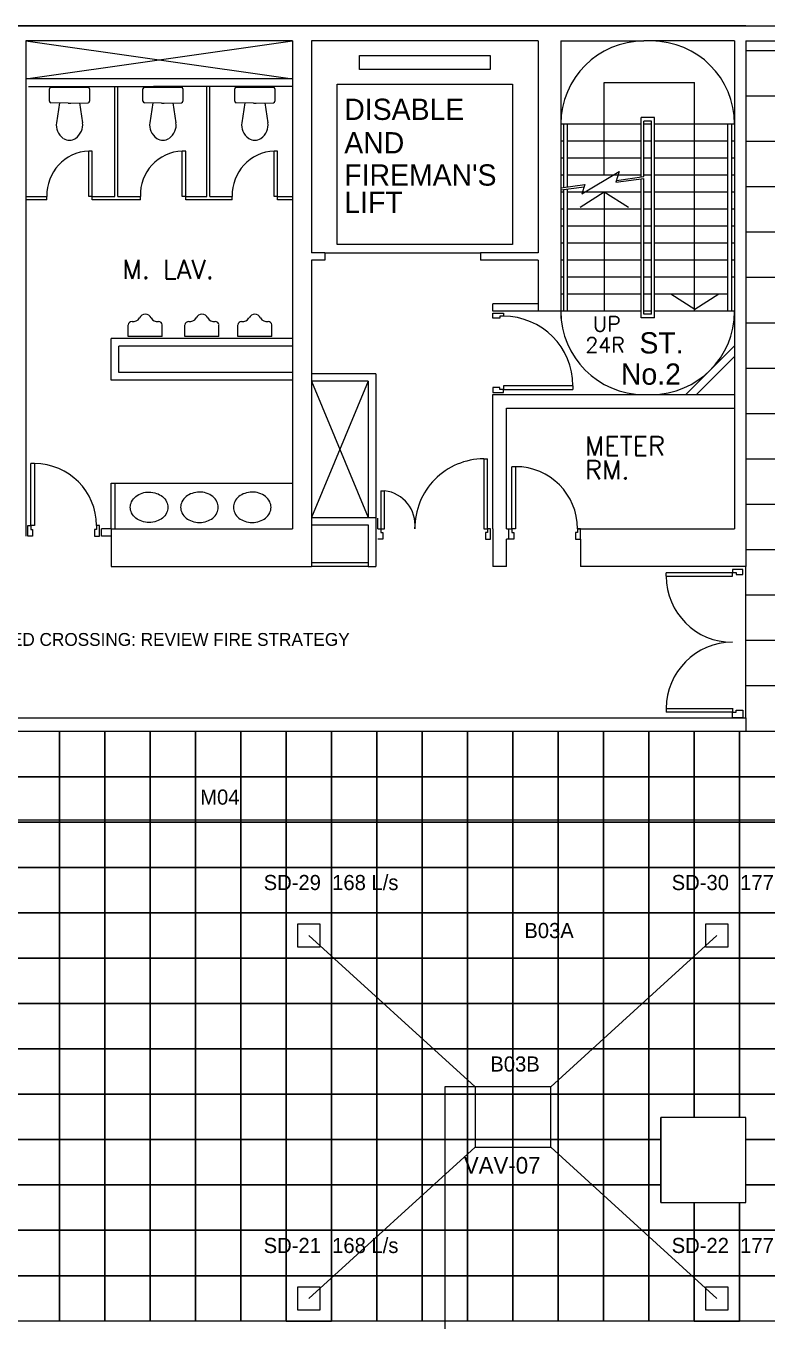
# Model space of a CAD drawing. Header units: millimetres. Extents: x 63846 to 141574, y 12149 to 46142.
# Drawn here: x 85679 to 95489, y 28796 to 45926 of the extents above; entities that cross this region are included whole.
import ezdxf
from ezdxf.enums import TextEntityAlignment as Align

# ---------------------------------------------------------------- set-up
doc = ezdxf.new("R2010")
doc.units = ezdxf.units.MM
for name, color, linetype, lineweight in [('ARCH', 8, 'Continuous', 5), ('Ceiling Grid', 9, 'Continuous', 5), ('M-DUCT', 5, 'Continuous', 40), ('M-DUCT-TEXT', 5, 'Continuous', 18), ('M-FLEX', 3, 'Continuous', 18), ('M-REVIEW', 1, 'Continuous', 30), ('M-SUP-DIFF', 5, 'Continuous', 30), ('M-TEXT', 7, 'Continuous', 18), ('M-VAV', 6, 'Continuous', 30)]:
    doc.layers.add(name, color=color, linetype=linetype, lineweight=lineweight)
doc.styles.add('20S', font='SIMPLEX.shx', dxfattribs={"height": 200})
doc.styles.add('25S', font='simplex', dxfattribs={"height": 250})

# ---------------------------------------------------------------- blocks, each defined once
blk = doc.blocks.new('*U26')
at = {"layer": 'Ceiling Grid', "lineweight": 15}
blk.add_line((258, 0), (-258, 0), dxfattribs=at)
blk = doc.blocks.new('*U27')
at = {"layer": 'Ceiling Grid', "color": 0, "linetype": 'ByBlock', "lineweight": -2, "transparency": 16777216}
for p in [(0, 8400), (0, 7800), (0, 7200), (0, 6600), (0, 6000), (0, 5400), (0, 4800), (0, 4200), (0, 3600), (0, 3000), (0, 2400), (0, 1800), (0, 1200), (0, 600), (0, 0)]:
    blk.add_blockref('*U26', p, dxfattribs=at)

msp = doc.modelspace()

# ---------------------------------------------------------------- linework, layer by layer
at = {"layer": 'ARCH', "lineweight": 15}
for p, q in [((95209, 45926), (64346, 45926)), ((64346, 45926), (109346, 45926)), ((95209, 45726), (108221, 45726)), ((92070, 39136), (92040, 39136)), ((95209, 36776), (95209, 36596)), ((94084, 30363), (94084, 31488))]:
    msp.add_line(p, q, dxfattribs=at)
at = {"layer": 'ARCH', "linetype": 'ByBlock', "lineweight": 9}
for p, q in [((85679, 45726), (89209, 45226)), ((85679, 45226), (89209, 45726)), ((89209, 45726), (85679, 45726)), ((85679, 45726), (85679, 39176)), ((89209, 45726), (89209, 39276)), ((89459, 45726), (89459, 42926)), ((92459, 45726), (89459, 45726)), ((92459, 45726), (92459, 42926)), ((92759, 45726), (92759, 42056)), ((92759, 45726), (93859, 45726)), ((95059, 45726), (93859, 45726)), ((95059, 45726), (95059, 39276)), ((95209, 45726), (95209, 38776)), ((90096, 45535), (91822, 45535)), ((90096, 45350), (90096, 45535)), ((91822, 45535), (91822, 45350)), ((89209, 45226), (85679, 45226)), ((91822, 45350), (90096, 45350)), ((85714, 45126), (87369, 45126)), ((86856, 43671), (86856, 45126)), ((86896, 43671), (86896, 45126)), ((89209, 45126), (87369, 45126)), ((88073, 43671), (88073, 45126)), ((88113, 43671), (88113, 45126)), ((89799, 43036), (89799, 45154)), ((89799, 45154), (92119, 45154)), ((92119, 45154), (92119, 43036)), ((93334, 43951), (93334, 45176)), ((93334, 45176), (94528, 45176)), ((94528, 42151), (94528, 45176)), ((93821, 43929), (93821, 44714)), ((93997, 44714), (93821, 44714)), ((93997, 42063), (93997, 44714)), ((93821, 44626), (92759, 44626)), ((92797, 43787), (92797, 44626)), ((92847, 43794), (92847, 44626)), ((93859, 43934), (93859, 44664)), ((93959, 44664), (93859, 44664)), ((93959, 44626), (93859, 44626)), ((93959, 42113), (93959, 44664)), ((95059, 44626), (93997, 44626)), ((94971, 42151), (94971, 44626)), ((95021, 42151), (95021, 44626)), ((95059, 44626), (95059, 44626)), ((92797, 44401), (92759, 44401)), ((93821, 44401), (92847, 44401)), ((93959, 44401), (93859, 44401)), ((94971, 44401), (93997, 44401)), ((95059, 44401), (95021, 44401)), ((86513, 43671), (86513, 44271)), ((86558, 44271), (86513, 44271)), ((86558, 43671), (86558, 44271)), ((87749, 43671), (87749, 44271)), ((87794, 44271), (87749, 44271)), ((87794, 43671), (87794, 44271)), ((88966, 43671), (88966, 44271)), ((89011, 44271), (88966, 44271)), ((89011, 43671), (89011, 44271)), ((92797, 44176), (92759, 44176)), ((93821, 44176), (92847, 44176)), ((93959, 44176), (93859, 44176)), ((94971, 44176), (93997, 44176)), ((95059, 44176), (95021, 44176)), ((92797, 43951), (92759, 43951)), ((93821, 43951), (92847, 43951)), ((93037, 43705), (93533, 44000)), ((93533, 44000), (93485, 43857)), ((93485, 43857), (93859, 43909)), ((93494, 43883), (93859, 43934)), ((93821, 42063), (93821, 43903)), ((93959, 43951), (93859, 43951)), ((93859, 42113), (93859, 43909)), ((94971, 43951), (93997, 43951)), ((95059, 43951), (95021, 43951)), ((92759, 43782), (93077, 43826)), ((92759, 43756), (93068, 43799)), ((92797, 43726), (92759, 43726)), ((92797, 42151), (92797, 43762)), ((92847, 42151), (92847, 43768)), ((93821, 43726), (92847, 43726)), ((93077, 43826), (93037, 43705)), ((93334, 43726), (93334, 42151)), ((93959, 43726), (93859, 43726)), ((94971, 43726), (93997, 43726)), ((95059, 43726), (95021, 43726)), ((85679, 43671), (85958, 43671)), ((85958, 43626), (85679, 43626)), ((85958, 43626), (85958, 43671)), ((86558, 43671), (86513, 43671)), ((86558, 43671), (86856, 43671)), ((86558, 43626), (86558, 43671)), ((87194, 43626), (86558, 43626)), ((86896, 43671), (87194, 43671)), ((87194, 43626), (87194, 43671)), ((87794, 43671), (87749, 43671)), ((87794, 43671), (88073, 43671)), ((87794, 43626), (87794, 43671)), ((88411, 43626), (87794, 43626)), ((88113, 43671), (88411, 43671)), ((88411, 43626), (88411, 43671)), ((89011, 43671), (88966, 43671)), ((89011, 43671), (89209, 43671)), ((89011, 43626), (89011, 43671)), ((89209, 43626), (89011, 43626)), ((92797, 43501), (92759, 43501)), ((93821, 43501), (92847, 43501)), ((93959, 43501), (93859, 43501)), ((94971, 43501), (93997, 43501)), ((95059, 43501), (95021, 43501)), ((92797, 43276), (92759, 43276)), ((93821, 43276), (92847, 43276)), ((93959, 43276), (93859, 43276)), ((94971, 43276), (93997, 43276)), ((95059, 43276), (95021, 43276)), ((92119, 43036), (89799, 43036)), ((92797, 43051), (92759, 43051)), ((93821, 43051), (92847, 43051)), ((93959, 43051), (93859, 43051)), ((94971, 43051), (93997, 43051)), ((95059, 43051), (95021, 43051)), ((89634, 42926), (89459, 42926)), ((89459, 42826), (89459, 38776)), ((89634, 42826), (89459, 42826)), ((89634, 42926), (91694, 42926)), ((89634, 42926), (89634, 42826)), ((92459, 42926), (91694, 42926)), ((91694, 42926), (91694, 42826)), ((92459, 42826), (91694, 42826)), ((92459, 42826), (92459, 42151)), ((92797, 42826), (92759, 42826)), ((93821, 42826), (92847, 42826)), ((93959, 42826), (93859, 42826)), ((94971, 42826), (93997, 42826)), ((95059, 42826), (95021, 42826)), ((92797, 42601), (92759, 42601)), ((93821, 42601), (92847, 42601)), ((93959, 42601), (93859, 42601)), ((94971, 42601), (93997, 42601)), ((95059, 42601), (95021, 42601)), ((92797, 42376), (92759, 42376)), ((93821, 42376), (92847, 42376)), ((93959, 42376), (93859, 42376)), ((94971, 42376), (93997, 42376)), ((92459, 42251), (91860, 42251)), ((91860, 42151), (91860, 42251)), ((92459, 42151), (91860, 42151)), ((92759, 42151), (92459, 42151)), ((93821, 42151), (92759, 42151)), ((93959, 42151), (93859, 42151)), ((95059, 42151), (93997, 42151)), ((93997, 42063), (93821, 42063)), ((93959, 42113), (93859, 42113)), ((89209, 41792), (86809, 41792)), ((86809, 41242), (86809, 41792)), ((89209, 41692), (86909, 41692)), ((86909, 41342), (86909, 41692)), ((94415, 41051), (95059, 41695)), ((94556, 41051), (95059, 41554)), ((89209, 41342), (86909, 41342)), ((90309, 41326), (89459, 41326)), ((90309, 41326), (90309, 39226)), ((89209, 41242), (86809, 41242)), ((89459, 41226), (90209, 39426)), ((90209, 41226), (89459, 39426)), ((90209, 41226), (89459, 41226)), ((90209, 41226), (90209, 39426)), ((91860, 41051), (95059, 41051)), ((91860, 40871), (91860, 41051)), ((91860, 39276), (91860, 40871)), ((92040, 40871), (95059, 40871)), ((92040, 39276), (92040, 40871)), ((91739, 40201), (91739, 39276)), ((91739, 40201), (91789, 40201)), ((91789, 39276), (91789, 40201)), ((86809, 39876), (89209, 39876)), ((86809, 39276), (86809, 39876)), ((86859, 39276), (86859, 39876)), ((90377, 39776), (90377, 39276)), ((90377, 39776), (90427, 39776)), ((90427, 39276), (90427, 39776)), ((89459, 39426), (90309, 39426)), ((90337, 39276), (90337, 39416)), ((86809, 39276), (86679, 39276)), ((86679, 39176), (86679, 39276)), ((86809, 39276), (89209, 39276)), ((86809, 39276), (86809, 38776)), ((89459, 39326), (90209, 39326)), ((90209, 39326), (90209, 38776)), ((90309, 39326), (90309, 38776)), ((90337, 39276), (90377, 39276)), ((90377, 39276), (90427, 39276)), ((90377, 39276), (90377, 39226)), ((91739, 39276), (91789, 39276)), ((91829, 39276), (91789, 39276)), ((91789, 39276), (91789, 39226)), ((91829, 39136), (91829, 39276)), ((91860, 39276), (91860, 38926)), ((91860, 39276), (91860, 38776)), ((92040, 39276), (92110, 39276)), ((92040, 39276), (92090, 39276)), ((92980, 39276), (95059, 39276)), ((86809, 39176), (86679, 39176)), ((90402, 39136), (90337, 39136)), ((90377, 39226), (90402, 39226)), ((90402, 39226), (90402, 39136)), ((91764, 39226), (91764, 39136)), ((91789, 39226), (91764, 39226)), ((91764, 39136), (91829, 39136)), ((92040, 38776), (92040, 39136)), ((93020, 39136), (93020, 38776)), ((86809, 38776), (89459, 38776)), ((90209, 38826), (89459, 38826)), ((90209, 38776), (89459, 38776)), ((90209, 38776), (90309, 38776)), ((92040, 38776), (91860, 38776)), ((95209, 38776), (93020, 38776)), ((95029, 38737), (95029, 38697)), ((95169, 38737), (95029, 38737)), ((95044, 38737), (95044, 38737)), ((95169, 38672), (95169, 38737)), ((95029, 38694), (94155, 38694)), ((94155, 38647), (94155, 38694)), ((94155, 38647), (95029, 38647)), ((95029, 38697), (95079, 38697)), ((95029, 38647), (95029, 38697)), ((95079, 38697), (95079, 38672)), ((95079, 38672), (95169, 38672)), ((94155, 36899), (95029, 36899)), ((94155, 36899), (94155, 36851)), ((95029, 36851), (94155, 36851)), ((95029, 36901), (95029, 36851)), ((95029, 36776), (95029, 36851)), ((95029, 36851), (95079, 36851)), ((95079, 36851), (95079, 36876)), ((95079, 36876), (95169, 36876)), ((95169, 36876), (95169, 36776)), ((78453, 36776), (95209, 36776)), ((95169, 36776), (95029, 36776)), ((95044, 36776), (95044, 36776)), ((95169, 36776), (95209, 36776)), ((78453, 36596), (95209, 36596))]:
    msp.add_line(p, q, dxfattribs=at)
at = {"layer": 'ARCH', "lineweight": 9}
for p, q in [((85991, 44929), (85991, 45094)), ((86011, 45114), (86501, 45114)), ((86521, 45094), (86521, 44929)), ((87228, 44929), (87228, 45094)), ((87248, 45114), (87738, 45114)), ((87758, 45094), (87758, 44929)), ((88444, 44929), (88444, 45094)), ((88464, 45114), (88954, 45114)), ((88974, 45094), (88974, 44929)), ((86238, 44904), (86010, 44909)), ((86124, 44907), (86083, 44644)), ((86274, 44904), (86501, 44909)), ((86388, 44907), (86429, 44644)), ((87475, 44904), (87247, 44909)), ((87360, 44907), (87320, 44644)), ((87510, 44904), (87738, 44909)), ((87625, 44907), (87665, 44644)), ((88691, 44904), (88464, 44909)), ((88577, 44907), (88536, 44644)), ((88727, 44904), (88955, 44909)), ((88841, 44907), (88882, 44644)), ((93334, 43726), (93015, 43525)), ((93654, 43525), (93334, 43726)), ((94213, 42380), (94532, 42180)), ((94532, 42180), (94852, 42380)), ((91860, 42061), (91860, 42126)), ((91860, 42126), (92000, 42126)), ((91950, 42061), (91860, 42061)), ((91950, 42086), (91950, 42061)), ((92000, 42086), (91950, 42086)), ((92000, 42126), (92000, 42086)), ((87035, 41816), (87035, 41966)), ((87484, 41816), (87035, 41816)), ((87484, 41816), (87484, 41966)), ((87785, 41816), (87785, 41966)), ((88234, 41816), (87785, 41816)), ((88234, 41816), (88234, 41966)), ((88485, 41816), (88485, 41966)), ((88934, 41816), (88485, 41816)), ((88934, 41816), (88934, 41966)), ((91860, 41141), (91860, 41076)), ((91950, 41141), (91860, 41141)), ((91950, 41116), (91950, 41141)), ((92000, 41116), (91950, 41116)), ((92000, 41166), (92000, 41116)), ((92920, 41166), (92000, 41166)), ((92000, 41116), (92920, 41116)), ((92000, 41076), (92000, 41116)), ((92920, 41166), (92920, 41116)), ((91860, 41076), (92000, 41076)), ((85744, 39316), (85744, 40136)), ((85794, 40136), (85744, 40136)), ((85794, 40136), (85794, 39316)), ((92110, 39276), (92110, 40096)), ((92160, 40096), (92110, 40096)), ((92160, 40096), (92160, 39276)), ((85704, 39316), (85744, 39316)), ((85704, 39176), (85704, 39316)), ((85744, 39316), (85744, 39266)), ((85794, 39316), (85744, 39316)), ((85744, 39266), (85769, 39266)), ((85769, 39266), (85769, 39176)), ((86614, 39266), (86589, 39266)), ((86589, 39266), (86589, 39176)), ((86654, 39316), (86614, 39316)), ((86614, 39316), (86614, 39266)), ((86654, 39176), (86654, 39316)), ((92070, 39276), (92110, 39276)), ((92070, 39136), (92070, 39276)), ((92110, 39276), (92110, 39226)), ((92160, 39276), (92110, 39276)), ((93020, 39276), (92980, 39276)), ((92980, 39276), (92980, 39226)), ((93020, 39136), (93020, 39276)), ((85769, 39176), (85704, 39176)), ((86589, 39176), (86654, 39176)), ((92135, 39136), (92070, 39136)), ((92110, 39226), (92135, 39226)), ((92135, 39226), (92135, 39136)), ((92980, 39226), (92955, 39226)), ((92955, 39226), (92955, 39136)), ((92955, 39136), (93020, 39136))]:
    msp.add_line(p, q, dxfattribs=at)
at = {"layer": 'ARCH', "linetype": 'Continuous', "lineweight": 9}
for points in [[(87061, 39559, -0.119639), (87079, 39633, -0.104884), (87134, 39700, -0.089094), (87220, 39747, -0.096836), (87310, 39759, -0.080438), (87408, 39743, -0.089094), (87487, 39700, -0.104884), (87542, 39633, -0.119639), (87560, 39559, -0.119639), (87542, 39484, -0.104884), (87487, 39417, -0.089094), (87408, 39374, -0.080438), (87310, 39358, -0.080438), (87212, 39374, -0.089094), (87134, 39417, -0.104884), (87079, 39484, -0.119639)], [(88226, 39559, 0.119639), (88208, 39633, 0.104884), (88153, 39700, 0.089094), (88067, 39747, 0.096836), (87977, 39759, 0.080438), (87879, 39743, 0.089094), (87800, 39700, 0.104884), (87745, 39633, 0.119639), (87727, 39559, 0.119639), (87745, 39484, 0.104884), (87800, 39417, 0.089094), (87879, 39374, 0.080438), (87977, 39358, 0.080438), (88075, 39374, 0.089094), (88153, 39417, 0.104884), (88208, 39484, 0.119639)], [(88924, 39559, 0.119639), (88906, 39633, 0.104884), (88851, 39700, 0.089094), (88764, 39747, 0.096836), (88674, 39759, 0.080438), (88576, 39743, 0.089094), (88498, 39700, 0.104884), (88443, 39633, 0.119639), (88425, 39559, 0.119639), (88443, 39484, 0.104884), (88498, 39417, 0.089094), (88576, 39374, 0.080438), (88674, 39358, 0.080438), (88772, 39374, 0.089094), (88851, 39417, 0.104884), (88906, 39484, 0.119639)]]:
    msp.add_lwpolyline(points, format="xyb", close=True, dxfattribs=at)
at = {"layer": 'ARCH', "lineweight": 15}
msp.add_lwpolyline([(94084, 30363), (95209, 30363), (95209, 31488), (94084, 31488)], close=True, dxfattribs=at)
at = {"layer": 'ARCH', "linetype": 'ByBlock', "lineweight": 9}
for centre, radius, start, end in [((93859, 44626), 1100, 90, 180), ((93959, 44626), 1100, 0, 90), ((86535, 43693), 578, 92.2312, 182.2312), ((87772, 43693), 578, 92.2312, 182.2312), ((88988, 43693), 578, 92.2312, 182.2312), ((93859, 42151), 1100, 180, 270), ((93959, 42151), 1100, 270, 0), ((91744, 39283), 917, 90.3403, 180.4706), ((90377, 39326), 453, 353.6598, 83.6598), ((95029, 38647), 874, 180, 270), ((95029, 36899), 874, 90, 180)]:
    msp.add_arc(centre, radius, start, end, dxfattribs=at)
at = {"layer": 'ARCH', "lineweight": 9}
for centre, radius, start, end in [((86011, 45094), 20, 90, 180), ((86501, 45094), 20, 0, 90), ((87248, 45094), 20, 90, 180), ((87738, 45094), 20, 0, 90), ((88464, 45094), 20, 90, 180), ((88954, 45094), 20, 0, 90), ((86011, 44929), 20, 180, 268.7241), ((86256, 45704), 800, 268.7241, 271.2759), ((86501, 44929), 20, 271.2759, 0), ((87248, 44929), 20, 180, 268.7241), ((87493, 45704), 800, 268.7241, 271.2759), ((87738, 44929), 20, 271.2759, 0), ((88464, 44929), 20, 180, 268.7241), ((88709, 45704), 800, 268.7241, 271.2759), ((88954, 44929), 20, 271.2759, 0), ((86281, 44613), 200, 171.1648, 203.6716), ((86231, 44613), 200, 336.3284, 8.8352), ((87517, 44613), 200, 171.1648, 203.6716), ((87468, 44613), 200, 336.3284, 8.8352), ((88734, 44613), 200, 171.1648, 203.6716), ((88685, 44613), 200, 336.3284, 8.8352), ((86304, 44623), 226, 203.6716, 234.991), ((86256, 44564), 150, 237.7003, 302.2997), ((86207, 44623), 226, 305.009, 336.3284), ((87541, 44623), 226, 203.6716, 234.991), ((87493, 44564), 150, 237.7003, 302.2997), ((87444, 44623), 226, 305.009, 336.3284), ((88758, 44623), 226, 203.6716, 234.991), ((88709, 44564), 150, 237.7003, 302.2997), ((88661, 44623), 226, 305.009, 336.3284), ((87083, 41966), 49.3, 88.0635, 174.9796), ((87098, 42111), 96.8, 261.8449, 330.168), ((87262, 42028), 87, 91.5462, 155.8097), ((87257, 42028), 87, 24.1903, 88.4538), ((87420, 42111), 96.8, 209.832, 278.1551), ((87436, 41966), 49.3, 5.0204, 91.9365), ((87833, 41966), 49.3, 88.0635, 174.9796), ((87848, 42111), 96.8, 261.8449, 330.168), ((88012, 42028), 87, 91.5462, 155.8097), ((88007, 42028), 87, 24.1903, 88.4538), ((88170, 42111), 96.8, 209.832, 278.1551), ((88186, 41966), 49.3, 5.0204, 91.9365), ((88533, 41966), 49.3, 88.0635, 174.9796), ((88548, 42111), 96.8, 261.8449, 330.168), ((88712, 42028), 87, 91.5462, 155.8097), ((88707, 42028), 87, 24.1903, 88.4538), ((88870, 42111), 96.8, 209.832, 278.1551), ((88886, 41966), 49.3, 5.0204, 91.9365), ((92000, 41166), 920, 0, 90), ((85794, 39316), 820, 0, 90), ((92160, 39276), 820, 0, 90)]:
    msp.add_arc(centre, radius, start, end, dxfattribs=at)
at = {"layer": 'Ceiling Grid', "lineweight": 15}
msp.add_line((95209, 36776), (95209, 38776), dxfattribs=at)
for points in [[(85526, 36596), (86126, 36596), (86126, 35996), (85526, 35996)], [(86126, 36596), (86726, 36596), (86726, 35996), (86126, 35996)], [(86726, 36596), (87326, 36596), (87326, 35996), (86726, 35996)], [(87326, 36596), (87926, 36596), (87926, 35996), (87326, 35996)], [(87926, 36596), (88526, 36596), (88526, 35996), (87926, 35996)], [(88526, 36596), (89126, 36596), (89126, 35996), (88526, 35996)], [(89126, 36596), (89726, 36596), (89726, 35996), (89126, 35996)], [(89726, 36596), (90326, 36596), (90326, 35996), (89726, 35996)], [(90326, 36596), (90926, 36596), (90926, 35996), (90326, 35996)], [(90926, 36596), (91526, 36596), (91526, 35996), (90926, 35996)], [(91526, 36596), (92126, 36596), (92126, 35996), (91526, 35996)], [(92126, 36596), (92726, 36596), (92726, 35996), (92126, 35996)], [(92726, 36596), (93326, 36596), (93326, 35996), (92726, 35996)], [(93326, 36596), (93926, 36596), (93926, 35996), (93326, 35996)], [(93926, 36596), (94526, 36596), (94526, 35996), (93926, 35996)], [(94526, 36596), (95126, 36596), (95126, 35996), (94526, 35996)], [(95126, 36596), (95726, 36596), (95726, 35996), (95126, 35996)], [(85526, 35996), (86126, 35996), (86126, 35396), (85526, 35396)], [(86126, 35996), (86726, 35996), (86726, 35396), (86126, 35396)], [(86726, 35996), (87326, 35996), (87326, 35396), (86726, 35396)], [(87326, 35996), (87926, 35996), (87926, 35396), (87326, 35396)], [(87926, 35996), (88526, 35996), (88526, 35396), (87926, 35396)], [(88526, 35996), (89126, 35996), (89126, 35396), (88526, 35396)], [(89126, 35996), (89726, 35996), (89726, 35396), (89126, 35396)], [(89726, 35996), (90326, 35996), (90326, 35396), (89726, 35396)], [(90326, 35996), (90926, 35996), (90926, 35396), (90326, 35396)], [(90926, 35996), (91526, 35996), (91526, 35396), (90926, 35396)], [(91526, 35996), (92126, 35996), (92126, 35396), (91526, 35396)], [(92126, 35996), (92726, 35996), (92726, 35396), (92126, 35396)], [(92726, 35996), (93326, 35996), (93326, 35396), (92726, 35396)], [(93326, 35996), (93926, 35996), (93926, 35396), (93326, 35396)], [(93926, 35996), (94526, 35996), (94526, 35396), (93926, 35396)], [(94526, 35996), (95126, 35996), (95126, 35396), (94526, 35396)], [(95126, 35996), (95726, 35996), (95726, 35396), (95126, 35396)], [(85526, 35396), (86126, 35396), (86126, 34796), (85526, 34796)], [(86126, 35396), (86726, 35396), (86726, 34796), (86126, 34796)], [(86726, 35396), (87326, 35396), (87326, 34796), (86726, 34796)], [(87326, 35396), (87926, 35396), (87926, 34796), (87326, 34796)], [(87926, 35396), (88526, 35396), (88526, 34796), (87926, 34796)], [(88526, 35396), (89126, 35396), (89126, 34796), (88526, 34796)], [(89126, 35396), (89726, 35396), (89726, 34796), (89126, 34796)], [(89726, 35396), (90326, 35396), (90326, 34796), (89726, 34796)], [(90326, 35396), (90926, 35396), (90926, 34796), (90326, 34796)], [(90926, 35396), (91526, 35396), (91526, 34796), (90926, 34796)], [(91526, 35396), (92126, 35396), (92126, 34796), (91526, 34796)], [(92126, 35396), (92726, 35396), (92726, 34796), (92126, 34796)], [(92726, 35396), (93326, 35396), (93326, 34796), (92726, 34796)], [(93326, 35396), (93926, 35396), (93926, 34796), (93326, 34796)], [(93926, 35396), (94526, 35396), (94526, 34796), (93926, 34796)], [(94526, 35396), (95126, 35396), (95126, 34796), (94526, 34796)], [(95126, 35396), (95726, 35396), (95726, 34796), (95126, 34796)], [(85526, 34796), (86126, 34796), (86126, 34196), (85526, 34196)], [(86126, 34796), (86726, 34796), (86726, 34196), (86126, 34196)], [(86726, 34796), (87326, 34796), (87326, 34196), (86726, 34196)], [(87326, 34796), (87926, 34796), (87926, 34196), (87326, 34196)], [(87926, 34796), (88526, 34796), (88526, 34196), (87926, 34196)], [(88526, 34796), (89126, 34796), (89126, 34196), (88526, 34196)], [(89126, 34796), (89726, 34796), (89726, 34196), (89126, 34196)], [(89726, 34796), (90326, 34796), (90326, 34196), (89726, 34196)], [(90326, 34796), (90926, 34796), (90926, 34196), (90326, 34196)], [(90926, 34796), (91526, 34796), (91526, 34196), (90926, 34196)], [(91526, 34796), (92126, 34796), (92126, 34196), (91526, 34196)], [(92126, 34796), (92726, 34796), (92726, 34196), (92126, 34196)], [(92726, 34796), (93326, 34796), (93326, 34196), (92726, 34196)], [(93326, 34796), (93926, 34796), (93926, 34196), (93326, 34196)], [(93926, 34796), (94526, 34796), (94526, 34196), (93926, 34196)], [(94526, 34796), (95126, 34796), (95126, 34196), (94526, 34196)], [(95126, 34796), (95726, 34796), (95726, 34196), (95126, 34196)], [(85526, 34196), (86126, 34196), (86126, 33596), (85526, 33596)], [(86126, 34196), (86726, 34196), (86726, 33596), (86126, 33596)], [(86726, 34196), (87326, 34196), (87326, 33596), (86726, 33596)], [(87326, 34196), (87926, 34196), (87926, 33596), (87326, 33596)], [(87926, 34196), (88526, 34196), (88526, 33596), (87926, 33596)], [(88526, 34196), (89126, 34196), (89126, 33596), (88526, 33596)], [(89126, 34196), (89726, 34196), (89726, 33596), (89126, 33596)], [(89726, 34196), (90326, 34196), (90326, 33596), (89726, 33596)], [(90326, 34196), (90926, 34196), (90926, 33596), (90326, 33596)], [(90926, 34196), (91526, 34196), (91526, 33596), (90926, 33596)], [(91526, 34196), (92126, 34196), (92126, 33596), (91526, 33596)], [(92126, 34196), (92726, 34196), (92726, 33596), (92126, 33596)], [(92726, 34196), (93326, 34196), (93326, 33596), (92726, 33596)], [(93326, 34196), (93926, 34196), (93926, 33596), (93326, 33596)], [(93926, 34196), (94526, 34196), (94526, 33596), (93926, 33596)], [(94526, 34196), (95126, 34196), (95126, 33596), (94526, 33596)], [(95126, 34196), (95726, 34196), (95726, 33596), (95126, 33596)], [(85526, 33596), (86126, 33596), (86126, 32996), (85526, 32996)], [(86126, 33596), (86726, 33596), (86726, 32996), (86126, 32996)], [(86726, 33596), (87326, 33596), (87326, 32996), (86726, 32996)], [(87326, 33596), (87926, 33596), (87926, 32996), (87326, 32996)], [(87926, 33596), (88526, 33596), (88526, 32996), (87926, 32996)], [(88526, 33596), (89126, 33596), (89126, 32996), (88526, 32996)], [(89126, 33596), (89726, 33596), (89726, 32996), (89126, 32996)], [(89726, 33596), (90326, 33596), (90326, 32996), (89726, 32996)], [(90326, 33596), (90926, 33596), (90926, 32996), (90326, 32996)], [(90926, 33596), (91526, 33596), (91526, 32996), (90926, 32996)], [(91526, 33596), (92126, 33596), (92126, 32996), (91526, 32996)], [(92126, 33596), (92726, 33596), (92726, 32996), (92126, 32996)], [(92726, 33596), (93326, 33596), (93326, 32996), (92726, 32996)], [(93326, 33596), (93926, 33596), (93926, 32996), (93326, 32996)], [(93926, 33596), (94526, 33596), (94526, 32996), (93926, 32996)], [(94526, 33596), (95126, 33596), (95126, 32996), (94526, 32996)], [(95126, 33596), (95726, 33596), (95726, 32996), (95126, 32996)], [(85526, 32996), (86126, 32996), (86126, 32396), (85526, 32396)], [(86126, 32996), (86726, 32996), (86726, 32396), (86126, 32396)], [(86726, 32996), (87326, 32996), (87326, 32396), (86726, 32396)], [(87326, 32996), (87926, 32996), (87926, 32396), (87326, 32396)], [(87926, 32996), (88526, 32996), (88526, 32396), (87926, 32396)], [(88526, 32996), (89126, 32996), (89126, 32396), (88526, 32396)], [(89126, 32996), (89726, 32996), (89726, 32396), (89126, 32396)], [(89726, 32996), (90326, 32996), (90326, 32396), (89726, 32396)], [(90326, 32996), (90926, 32996), (90926, 32396), (90326, 32396)], [(90926, 32996), (91526, 32996), (91526, 32396), (90926, 32396)], [(91526, 32996), (92126, 32996), (92126, 32396), (91526, 32396)], [(92126, 32996), (92726, 32996), (92726, 32396), (92126, 32396)], [(92726, 32996), (93326, 32996), (93326, 32396), (92726, 32396)], [(93326, 32996), (93926, 32996), (93926, 32396), (93326, 32396)], [(93926, 32996), (94526, 32996), (94526, 32396), (93926, 32396)], [(94526, 32996), (95126, 32996), (95126, 32396), (94526, 32396)], [(95126, 32996), (95726, 32996), (95726, 32396), (95126, 32396)], [(85526, 32396), (86126, 32396), (86126, 31796), (85526, 31796)], [(86126, 32396), (86726, 32396), (86726, 31796), (86126, 31796)], [(86726, 32396), (87326, 32396), (87326, 31796), (86726, 31796)], [(87326, 32396), (87926, 32396), (87926, 31796), (87326, 31796)], [(87926, 32396), (88526, 32396), (88526, 31796), (87926, 31796)], [(88526, 32396), (89126, 32396), (89126, 31796), (88526, 31796)], [(89126, 32396), (89726, 32396), (89726, 31796), (89126, 31796)], [(89726, 32396), (90326, 32396), (90326, 31796), (89726, 31796)], [(90326, 32396), (90926, 32396), (90926, 31796), (90326, 31796)], [(90926, 32396), (91526, 32396), (91526, 31796), (90926, 31796)], [(91526, 32396), (92126, 32396), (92126, 31796), (91526, 31796)], [(92126, 32396), (92726, 32396), (92726, 31796), (92126, 31796)], [(92726, 32396), (93326, 32396), (93326, 31796), (92726, 31796)], [(93326, 32396), (93926, 32396), (93926, 31796), (93326, 31796)], [(93926, 32396), (94526, 32396), (94526, 31796), (93926, 31796)], [(94526, 32396), (95126, 32396), (95126, 31796), (94526, 31796)], [(95126, 32396), (95726, 32396), (95726, 31796), (95126, 31796)], [(85526, 31796), (86126, 31796), (86126, 31196), (85526, 31196)], [(86126, 31796), (86726, 31796), (86726, 31196), (86126, 31196)], [(86726, 31796), (87326, 31796), (87326, 31196), (86726, 31196)], [(87326, 31796), (87926, 31796), (87926, 31196), (87326, 31196)], [(87926, 31796), (88526, 31796), (88526, 31196), (87926, 31196)], [(88526, 31796), (89126, 31796), (89126, 31196), (88526, 31196)], [(89126, 31796), (89726, 31796), (89726, 31196), (89126, 31196)], [(89726, 31796), (90326, 31796), (90326, 31196), (89726, 31196)], [(90326, 31796), (90926, 31796), (90926, 31196), (90326, 31196)], [(90926, 31796), (91526, 31796), (91526, 31196), (90926, 31196)], [(91526, 31796), (92126, 31796), (92126, 31196), (91526, 31196)], [(92126, 31796), (92726, 31796), (92726, 31196), (92126, 31196)], [(92726, 31796), (93326, 31796), (93326, 31196), (92726, 31196)], [(93326, 31796), (93926, 31796), (93926, 31196), (93326, 31196)], [(85526, 31196), (86126, 31196), (86126, 30596), (85526, 30596)], [(86126, 31196), (86726, 31196), (86726, 30596), (86126, 30596)], [(86726, 31196), (87326, 31196), (87326, 30596), (86726, 30596)], [(87326, 31196), (87926, 31196), (87926, 30596), (87326, 30596)], [(87926, 31196), (88526, 31196), (88526, 30596), (87926, 30596)], [(88526, 31196), (89126, 31196), (89126, 30596), (88526, 30596)], [(89126, 31196), (89726, 31196), (89726, 30596), (89126, 30596)], [(89726, 31196), (90326, 31196), (90326, 30596), (89726, 30596)], [(90326, 31196), (90926, 31196), (90926, 30596), (90326, 30596)], [(90926, 31196), (91526, 31196), (91526, 30596), (90926, 30596)], [(91526, 31196), (92126, 31196), (92126, 30596), (91526, 30596)], [(92126, 31196), (92726, 31196), (92726, 30596), (92126, 30596)], [(92726, 31196), (93326, 31196), (93326, 30596), (92726, 30596)], [(93326, 31196), (93926, 31196), (93926, 30596), (93326, 30596)], [(85526, 30596), (86126, 30596), (86126, 29996), (85526, 29996)], [(86126, 30596), (86726, 30596), (86726, 29996), (86126, 29996)], [(86726, 30596), (87326, 30596), (87326, 29996), (86726, 29996)], [(87326, 30596), (87926, 30596), (87926, 29996), (87326, 29996)], [(87926, 30596), (88526, 30596), (88526, 29996), (87926, 29996)], [(88526, 30596), (89126, 30596), (89126, 29996), (88526, 29996)], [(89126, 30596), (89726, 30596), (89726, 29996), (89126, 29996)], [(89726, 30596), (90326, 30596), (90326, 29996), (89726, 29996)], [(90326, 30596), (90926, 30596), (90926, 29996), (90326, 29996)], [(90926, 30596), (91526, 30596), (91526, 29996), (90926, 29996)], [(91526, 30596), (92126, 30596), (92126, 29996), (91526, 29996)], [(92126, 30596), (92726, 30596), (92726, 29996), (92126, 29996)], [(92726, 30596), (93326, 30596), (93326, 29996), (92726, 29996)], [(93326, 30596), (93926, 30596), (93926, 29996), (93326, 29996)], [(85526, 29996), (86126, 29996), (86126, 29396), (85526, 29396)], [(86126, 29996), (86726, 29996), (86726, 29396), (86126, 29396)], [(86726, 29996), (87326, 29996), (87326, 29396), (86726, 29396)], [(87326, 29996), (87926, 29996), (87926, 29396), (87326, 29396)], [(87926, 29996), (88526, 29996), (88526, 29396), (87926, 29396)], [(88526, 29996), (89126, 29996), (89126, 29396), (88526, 29396)], [(89126, 29996), (89726, 29996), (89726, 29396), (89126, 29396)], [(89726, 29996), (90326, 29996), (90326, 29396), (89726, 29396)], [(90326, 29996), (90926, 29996), (90926, 29396), (90326, 29396)], [(90926, 29996), (91526, 29996), (91526, 29396), (90926, 29396)], [(91526, 29996), (92126, 29996), (92126, 29396), (91526, 29396)], [(92126, 29996), (92726, 29996), (92726, 29396), (92126, 29396)], [(92726, 29996), (93326, 29996), (93326, 29396), (92726, 29396)], [(93326, 29996), (93926, 29996), (93926, 29396), (93326, 29396)], [(93926, 29996), (94526, 29996), (94526, 29396), (93926, 29396)], [(94526, 29996), (95126, 29996), (95126, 29396), (94526, 29396)], [(95126, 29996), (95726, 29996), (95726, 29396), (95126, 29396)], [(85526, 29396), (86126, 29396), (86126, 28796), (85526, 28796)], [(86126, 29396), (86726, 29396), (86726, 28796), (86126, 28796)], [(86726, 29396), (87326, 29396), (87326, 28796), (86726, 28796)], [(87326, 29396), (87926, 29396), (87926, 28796), (87326, 28796)], [(87926, 29396), (88526, 29396), (88526, 28796), (87926, 28796)], [(88526, 29396), (89126, 29396), (89126, 28796), (88526, 28796)], [(89126, 29396), (89726, 29396), (89726, 28796), (89126, 28796)], [(89726, 29396), (90326, 29396), (90326, 28796), (89726, 28796)], [(90326, 29396), (90926, 29396), (90926, 28796), (90326, 28796)], [(90926, 29396), (91526, 29396), (91526, 28796), (90926, 28796)], [(91526, 29396), (92126, 29396), (92126, 28796), (91526, 28796)], [(92126, 29396), (92726, 29396), (92726, 28796), (92126, 28796)], [(92726, 29396), (93326, 29396), (93326, 28796), (92726, 28796)], [(93326, 29396), (93926, 29396), (93926, 28796), (93326, 28796)], [(93926, 29396), (94526, 29396), (94526, 28796), (93926, 28796)], [(94526, 29396), (95126, 29396), (95126, 28796), (94526, 28796)], [(95126, 29396), (95726, 29396), (95726, 28796), (95126, 28796)]]:
    msp.add_lwpolyline(points, close=True, dxfattribs=at)
for points in [[(94084, 31196), (93926, 31196), (93926, 31796), (94526, 31796), (94526, 31488)], [(94526, 31488), (94526, 31796), (95126, 31796), (95126, 31488)], [(95126, 31488), (95126, 31796), (95726, 31796), (95726, 31196), (95209, 31196)], [(94084, 30596), (93926, 30596), (93926, 31196), (94084, 31196)], [(95209, 31196), (95726, 31196), (95726, 30596), (95209, 30596)], [(94526, 30363), (94526, 29996), (93926, 29996), (93926, 30596), (94084, 30596)], [(95209, 30596), (95726, 30596), (95726, 29996), (95126, 29996), (95126, 30363)], [(95126, 30363), (95126, 29996), (94526, 29996), (94526, 30363)]]:
    msp.add_lwpolyline(points, dxfattribs=at)
at = {"layer": 'M-DUCT', "lineweight": 15}
for p, q in [((83546, 35426), (92126, 35426)), ((92126, 35426), (103526, 35426)), ((92126, 35426), (92126, 31896)), ((92126, 31896), (91226, 31896)), ((91226, 31896), (91226, 22696))]:
    msp.add_line(p, q, dxfattribs=at)
at = {"layer": 'M-FLEX', "lineweight": 15}
for p, q in [((91626, 31896), (89426, 33896)), ((92626, 31896), (94826, 33896)), ((91626, 31096), (89426, 29096)), ((92626, 31096), (94826, 29096))]:
    msp.add_line(p, q, dxfattribs=at)
at = {"layer": 'M-SUP-DIFF', "lineweight": 15}
for points in [[(89126, 33596), (89726, 33596), (89726, 34196), (89126, 34196)], [(94526, 33596), (95126, 33596), (95126, 34196), (94526, 34196)], [(89276, 33746), (89576, 33746), (89576, 34046), (89276, 34046)], [(94676, 33746), (94976, 33746), (94976, 34046), (94676, 34046)], [(89126, 28796), (89726, 28796), (89726, 29396), (89126, 29396)], [(94526, 28796), (95126, 28796), (95126, 29396), (94526, 29396)], [(89276, 28946), (89576, 28946), (89576, 29246), (89276, 29246)], [(94676, 28946), (94976, 28946), (94976, 29246), (94676, 29246)]]:
    msp.add_lwpolyline(points, close=True, dxfattribs=at)
at = {"layer": 'M-VAV', "lineweight": 15}
msp.add_lwpolyline([(91626, 31096), (92626, 31096), (92626, 31896), (91626, 31896)], close=True, dxfattribs=at)

# ---------------------------------------------------------------- block references
at = {"layer": 'Ceiling Grid', "lineweight": 15}
msp.add_blockref('*U27', (95468, 37196), dxfattribs=at)

# ---------------------------------------------------------------- texts
at = {"layer": 'ARCH', "linetype": 'ByBlock', "lineweight": 9}
for s, p in [('DISABLE', (89893, 44682)), ('AND', (89893, 44239)), ("FIREMAN'S", (89893, 43813)), ('LIFT', (89893, 43452)), ('ST.', (93800, 41593)), ('No.2', (93554, 41180))]:
    msp.add_text(s, height=281.2, dxfattribs=at).set_placement(p)
at = {"layer": 'ARCH', "linetype": 'ByBlock', "lineweight": 9, "style": '25S'}
msp.add_text('M. LAV.', height=250, dxfattribs=at).set_placement((87562, 42706), align=Align.MIDDLE)
at = {"layer": 'ARCH', "linetype": 'ByBlock', "lineweight": 9}
for s, height, style, p in [('UP', 200, '20S', (93184, 41884)), ('24R', 200, '20S', (93084, 41605)), ('METER', 250, '25S', (93076, 40246)), ('RM.', 250, '25S', (93079, 39929))]:
    msp.add_text(s, height=height, dxfattribs=dict(at, style=style)).set_placement(p)
at = {"layer": 'M-DUCT-TEXT', "lineweight": 15}
for s, p in [('M04', (87986, 35626)), ('B03A', (92276, 33861)), ('B03B', (91826, 32096))]:
    msp.add_text(s, height=200, dxfattribs=at).set_placement(p)
at = {"layer": 'M-REVIEW', "lineweight": 15}
msp.add_text('ENCLOSED CROSSING: REVIEW FIRE STRATEGY', height=170, dxfattribs=at).set_placement((84546, 37726))
at = {"layer": 'M-TEXT', "lineweight": 15}
for s, height, p in [('SD-29  168 L/s', 200, (88826, 34496)), ('SD-30  177 L/s', 200, (94226, 34496)), ('VAV-07', 220, (91476, 30746)), ('SD-21  168 L/s', 200, (88826, 29696)), ('SD-22  177 L/s', 200, (94226, 29696))]:
    msp.add_text(s, height=height, dxfattribs=at).set_placement(p)

doc.saveas('drawing.dxf')
